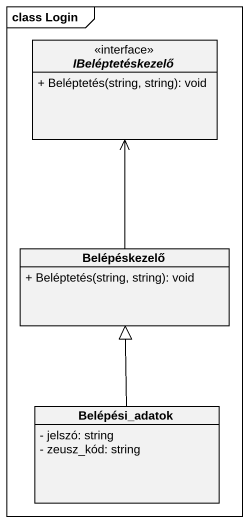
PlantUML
@startuml
mainframe class Login
hide circle
hide empty members
skinparam classAttributeIconSize 0
interface IBeléptetéskezelő <<interface>> {
  + Beléptetés(string, string): void
}
class Belépéskezelő {
  + Beléptetés(string, string): void
}
class Belépési_adatok {
  - jelszó: string
  - zeusz_kód: string
}
Belépéskezelő -up-> IBeléptetéskezelő
Belépési_adatok -up-|> Belépéskezelő
@enduml
